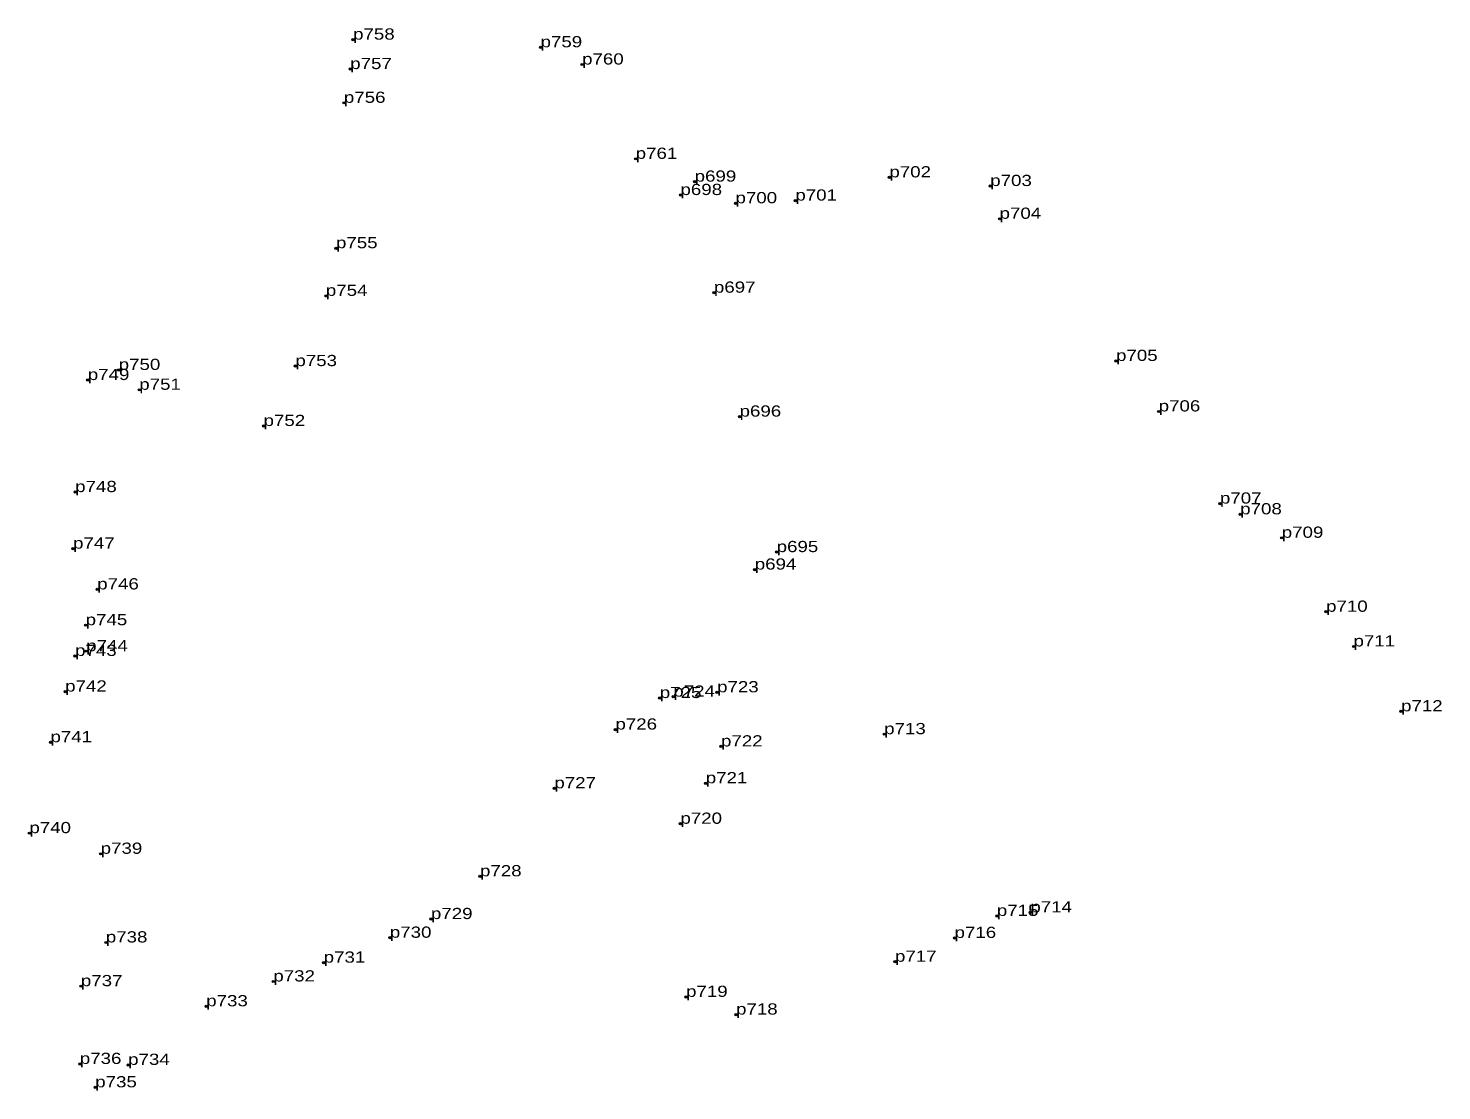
# Model space of a CAD drawing. Header units: metres. Extents: x 537581 to 549531, y 1833517 to 1838960.
# Drawn here: x 547247.8 to 547475.1, y 1838789.3 to 1838960.1 of the extents above; entities that cross this region are included whole.
import ezdxf

# ---------------------------------------------------------------- set-up
doc = ezdxf.new("R2010")
doc.units = ezdxf.units.M
doc.header["$LTSCALE"] = 0.72
doc.header["$PDMODE"] = 32
doc.header["$PDSIZE"] = 0.36
doc.layers.add('12', color=7, linetype='Continuous')
doc.layers.add('7', color=7, linetype='Continuous')

msp = doc.modelspace()

# ---------------------------------------------------------------- linework, layer by layer
at = {"layer": '7'}
for p in [(547300.03, 1838958.29), (547330.18, 1838957.06), (547299.57, 1838953.56), (547336.86, 1838954.29), (547298.55, 1838948.13), (547345.48, 1838939.13), (547354.96, 1838935.46), (547386.28, 1838936.15), (547352.68, 1838933.31), (547402.5, 1838934.76), (547361.53, 1838931.99), (547371.16, 1838932.42), (547404, 1838929.49), (547297.28, 1838924.76), (547295.65, 1838917.1), (547358.06, 1838917.61), (547290.75, 1838905.81), (547422.73, 1838906.64), (547257.36, 1838903.57), (547262.33, 1838905.19), (547265.64, 1838902), (547362.19, 1838897.69), (547429.59, 1838898.52), (547285.63, 1838896.18), (547255.33, 1838885.56), (547439.44, 1838883.71), (547442.7, 1838881.98), (547449.38, 1838878.21), (547254.99, 1838876.46), (547368.15, 1838875.91), (547364.63, 1838873.1), (547258.88, 1838869.91), (547456.51, 1838866.32), (547257.02, 1838864.16), (547257.11, 1838859.98), (547460.92, 1838860.74), (547255.32, 1838859.22), (547253.72, 1838853.49), (547358.57, 1838853.37), (547349.35, 1838852.45), (547351.53, 1838852.67), (547468.57, 1838850.31), (547342.22, 1838847.38), (547385.44, 1838846.64), (547251.36, 1838845.35), (547359.2, 1838844.67), (547332.4, 1838837.94), (547356.75, 1838838.75), (547247.97, 1838830.73), (547352.67, 1838832.24), (547259.43, 1838827.41), (547320.44, 1838823.79), (547312.55, 1838816.92), (547403.56, 1838817.42), (547408.95, 1838817.99), (547260.26, 1838813.16), (547305.94, 1838813.92), (547396.76, 1838813.89), (547387.18, 1838810.06), (547295.3, 1838809.91), (547256.25, 1838806.13), (547287.2, 1838806.89), (547353.58, 1838804.41), (547276.41, 1838802.9), (547361.62, 1838801.57), (547256.08, 1838793.63), (547263.85, 1838793.48), (547258.56, 1838789.87)]:
    msp.add_point(p, dxfattribs=at)

# ---------------------------------------------------------------- texts
at = {"layer": '12', "width": 1.25}
for s, p in [('p758', (547300.03, 1838958.29)), ('p759', (547330.18, 1838957.06)), ('p760', (547336.86, 1838954.29)), ('p757', (547299.57, 1838953.56)), ('p756', (547298.55, 1838948.13)), ('p761', (547345.48, 1838939.13)), ('p702', (547386.28, 1838936.15)), ('p699', (547354.96, 1838935.46)), ('p703', (547402.5, 1838934.76)), ('p698', (547352.68, 1838933.31)), ('p700', (547361.53, 1838931.99)), ('p701', (547371.16, 1838932.42)), ('p704', (547404, 1838929.49)), ('p755', (547297.28, 1838924.76)), ('p697', (547358.06, 1838917.61)), ('p754', (547295.65, 1838917.1)), ('p705', (547422.73, 1838906.64)), ('p750', (547262.33, 1838905.19)), ('p753', (547290.75, 1838905.81)), ('p749', (547257.36, 1838903.57)), ('p751', (547265.64, 1838902)), ('p696', (547362.19, 1838897.69)), ('p706', (547429.59, 1838898.52)), ('p752', (547285.63, 1838896.18)), ('p748', (547255.33, 1838885.56)), ('p707', (547439.44, 1838883.71)), ('p708', (547442.7, 1838881.98)), ('p709', (547449.38, 1838878.21)), ('p747', (547254.99, 1838876.46)), ('p695', (547368.15, 1838875.91)), ('p694', (547364.63, 1838873.1)), ('p746', (547258.88, 1838869.91)), ('p710', (547456.51, 1838866.32)), ('p745', (547257.02, 1838864.16)), ('p711', (547460.92, 1838860.74)), ('p743', (547255.32, 1838859.22)), ('p744', (547257.11, 1838859.98)), ('p742', (547253.72, 1838853.49)), ('p725', (547349.35, 1838852.45)), ('p724', (547351.53, 1838852.67)), ('p723', (547358.57, 1838853.37)), ('p712', (547468.57, 1838850.31)), ('p726', (547342.22, 1838847.38)), ('p741', (547251.36, 1838845.35)), ('p722', (547359.2, 1838844.67)), ('p713', (547385.44, 1838846.64)), ('p727', (547332.4, 1838837.94)), ('p721', (547356.75, 1838838.75)), ('p720', (547352.67, 1838832.24)), ('p740', (547247.97, 1838830.73)), ('p739', (547259.43, 1838827.41)), ('p728', (547320.44, 1838823.79)), ('p715', (547403.56, 1838817.42)), ('p714', (547408.95, 1838817.99)), ('p729', (547312.55, 1838816.92)), ('p738', (547260.26, 1838813.16)), ('p730', (547305.94, 1838813.92)), ('p716', (547396.76, 1838813.89)), ('p731', (547295.3, 1838809.91)), ('p717', (547387.18, 1838810.06)), ('p737', (547256.25, 1838806.13)), ('p732', (547287.2, 1838806.89)), ('p719', (547353.58, 1838804.41)), ('p733', (547276.41, 1838802.9)), ('p718', (547361.62, 1838801.57)), ('p736', (547256.08, 1838793.63)), ('p734', (547263.85, 1838793.48)), ('p735', (547258.56, 1838789.87))]:
    msp.add_text(s, height=1.8, dxfattribs=at).set_placement(p)

doc.saveas('drawing.dxf')
